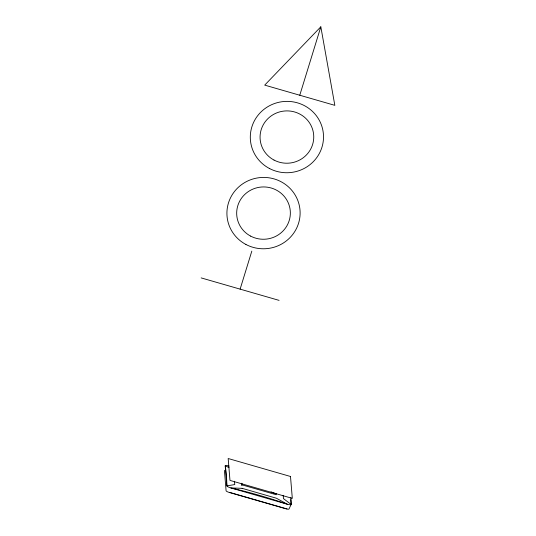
<?xml version="1.0" encoding="UTF-8"?>
<svg xmlns="http://www.w3.org/2000/svg" width="536" height="536" viewBox="0 0 536 536"><rect width="100%" height="100%" fill="white"/><g stroke="black" fill="none" stroke-linecap="round" stroke-linejoin="round"><path stroke-width="0.8" d="M240.121 289.139L251.82 251.116M299.771 95.234L320.83 26.8L334.833 105.351L264.71 85.124L320.83 26.8M241.729 485.603L242.192 484.082M290.894 497.502A973.115 79.616 -73.9 0 1 291.155 504.443L289.025 508.939A3.451 0.724 17.1 0 1 285.782 508.758L229.468 492.517A3.451 0.724 17.1 0 1 226.098 490.788L224.443 470.762A3.451 0.724 17.1 0 1 224.852 470.501M201.168 277.903L279.082 300.374M276.241 494.735L241.957 484.846L241.83 483.238M229.555 492.363L285.661 508.55A2.72 0.57 17.1 0 0 287.008 508.852M271.049 491.867L276.476 493.971M228.993 467.58L225.214 465.831L226.875 485.897A4.067 0.851 17.1 0 0 230.842 487.934A543.893 529.943 -4.7 0 1 287.33 504.229A4.067 0.851 17.1 0 0 291.155 504.443L290.753 499.626M291.155 504.443L283.45 498.607L283.175 495.304M234.48 481.254L234.755 484.557L226.875 485.897A973.115 79.616 -73.9 0 0 225.214 465.831A4.067 0.851 17.1 0 1 229.033 466.039M242.098 488.323L230.842 487.934L287.33 504.229L276.382 498.212L242.098 488.323M290.499 476.484L228.169 458.508L229.978 480.403L292.314 498.38L290.499 476.484M245.93 244.47A36.616 35.678 -4.7 0 0 300.113 212.142A36.616 35.678 -4.7 0 0 244.503 182.689A36.616 35.678 -4.7 0 0 245.93 244.47M250.62 236.101A26.854 26.163 -4.7 0 0 290.351 212.397A26.854 26.163 -4.7 0 0 249.575 190.796A26.854 26.163 -4.7 0 0 250.62 236.101M269.32 168.425A36.616 35.678 -4.7 0 0 323.51 136.104A36.616 35.678 -4.7 0 0 267.893 106.644A36.616 35.678 -4.7 0 0 269.32 168.425M274.01 160.063A26.854 26.163 -4.7 0 0 313.748 136.358A26.854 26.163 -4.7 0 0 272.965 114.758A26.854 26.163 -4.7 0 0 274.01 160.063"/></g></svg>
